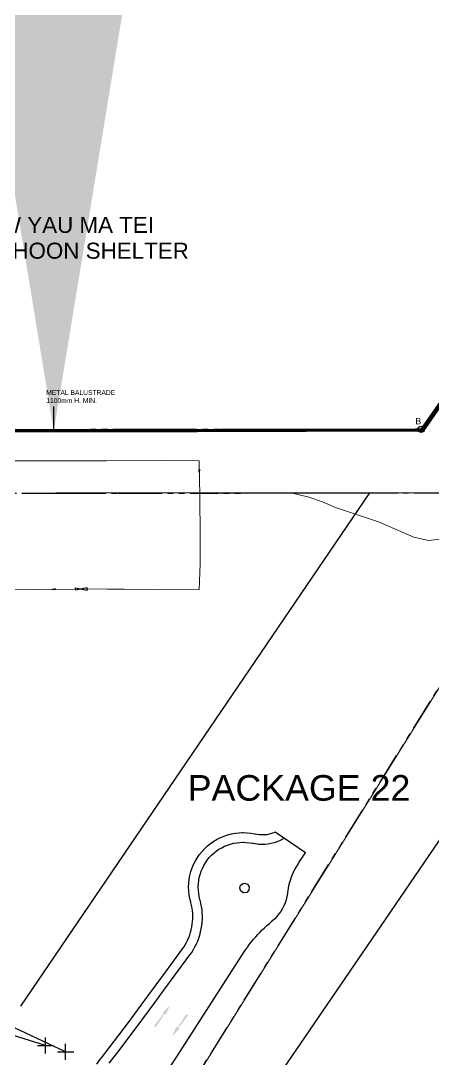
# Model space of a CAD drawing. Header units: millimetres. Extents: x 832508 to 836017, y 816085 to 819654.
# Drawn here: x 834115 to 834243.8, y 818075.2 to 818399.5 of the extents above; entities that cross this region are included whole.
import ezdxf

# ---------------------------------------------------------------- set-up
doc = ezdxf.new("R2010")
doc.units = ezdxf.units.MM
doc.header["$LTSCALE"] = 10
doc.linetypes.add('HIDDEN', pattern=[9.525, 6.35, -3.175])
doc.linetypes.add('PHANTOM', pattern=[2.5, 1.25, -0.25, 0.25, -0.25, 0.25, -0.25])
for name, color, linetype in [('+C228', 228, 'Continuous'), ('BLOCK PLAN BOUNDARY(OFF)', 7, 'Continuous'), ('DLN030_1', 1, 'Continuous'), ('DLN030_2', 1, 'Continuous'), ('DLN040__', 7, 'Continuous'), ('DLN040__PACKAGE', 3, 'Continuous'), ('DLN910(1-500)', 7, 'Continuous'), ('DLN914(1-500)', 3, 'PHANTOM'), ('DLN956__', 4, 'Continuous'), ('EXISTING FENCE', 1, 'FENCELINE3'), ('FENCE', 6, 'FENCELINE3'), ('GA', 1, 'Continuous')]:
    doc.layers.add(name, color=color, linetype=linetype)
for name, color, linetype, lineweight in [('DLN_140', 1, 'Continuous', 5), ('Level 42', 7, 'Continuous', 0), ('MMH065__', 7, 'Continuous', 0)]:
    doc.layers.add(name, color=color, linetype=linetype, lineweight=lineweight)
doc.styles.get("Standard").update_dxf_attribs({"font": 'arial.ttf'})
doc.styles.add('SWIS721 LT', font='swiss.ttf')
doc.linetypes.add('B1_BDYF', pattern='A,2.5,-0.5,[130,ltypeshp.shx,S=0.5,R=0,X=0,Y=0],-0.5', length=3.5)
doc.linetypes.add('FENCELINE3', pattern='A,1.25,-0.25,[130,ltypeshp.shx,S=0.125,R=0,X=0,Y=0],-0.25', length=1.75)
doc.dimstyles.new('ISO-25', dxfattribs={"dimtxt": 2.5, "dimasz": 2.5, "dimexe": 1.25, "dimexo": 0.625, "dimtad": 1, "dimdec": 3, "dimdsep": 46, "dimtxsty": 'Standard', "dimcen": 2.5, "dimadec": 4, "dimazin": 0, "dimtfac": 1, "dimtdec": 3, "dimtmove": 2, "dimatfit": 3, "dimfxl": 0, "dimarcsym": 0})

# ---------------------------------------------------------------- blocks, each defined once
blk = doc.blocks.new('seawall')
at = {"layer": 'DLN956__', "color": 1, "linetype": 'Continuous', "lineweight": 30}
blk.add_line((834093.76, 818271.82), (834150, 818271.83), dxfattribs=at)
at = {"layer": 'DLN956__', "color": 6, "linetype": 'Continuous', "lineweight": 30, "flags": 128}
for points in [[(834300.45, 818357.62), (834288.15, 818339.79), (834285.68, 818336.21), (834263.61, 818304.85), (834240.65, 818271.75), (834238.18, 818271.74), (834170.01, 818271.53), (834150, 818271.53), (834093.76, 818271.52)], [(834300.69, 818357.44), (834288.4, 818339.62), (834285.92, 818336.04), (834263.85, 818304.68), (834240.8, 818271.45), (834238.18, 818271.44), (834170.01, 818271.23), (834150, 818271.23), (834093.76, 818271.22)]]:
    blk.add_lwpolyline(points, dxfattribs=at)
at = {"layer": 'DLN956__', "color": 1, "linetype": 'Continuous', "lineweight": 30, "flags": 128}
for points in [[(834238.18, 818272.04), (834240.49, 818272.05), (834263.36, 818305.02), (834285.43, 818336.38), (834287.9, 818339.97), (834300.21, 818357.8), (834301.33, 818359.42)], [(834150, 818271.83), (834170.01, 818271.83), (834238.18, 818272.04)]]:
    blk.add_lwpolyline(points, dxfattribs=at)
blk = doc.blocks.new('*D34')
at = {"layer": 'Defpoints', "color": 0}
for p in [(833976.91, 818125.28), (834122.68, 818079.48)]:
    blk.add_point(p, dxfattribs=at)
at = {"layer": 'DLN030_1', "color": 0, "linetype": 'Continuous', "lineweight": -2}
for p, q in [((833975.48, 818125.73), (833974.05, 818126.18)), ((834122.68, 818079.48), (833976.91, 818125.28))]:
    blk.add_line(p, q, dxfattribs=at)
at = {"layer": 'DLN030_1', "color": 0}
blk.add_solid([(833975.56, 818125.97), (833975.41, 818125.5), (833976.91, 818125.28)], dxfattribs=at)
at = {"layer": 'DLN030_1', "color": 0, "insert": (834001.61, 818119.85), "char_height": 2.5, "attachment_point": 5, "rotation": 342.5565}
blk.add_mtext('R152.8', dxfattribs=at)
blk = doc.blocks.new('*D35')
at = {"layer": 'Defpoints', "color": 0}
for p in [(833963.89, 818154.55), (834128.99, 818077.51)]:
    blk.add_point(p, dxfattribs=at)
at = {"layer": 'DLN030_1', "color": 0, "linetype": 'Continuous', "lineweight": -2}
for p, q in [((833962.53, 818155.19), (833961.17, 818155.82)), ((834128.99, 818077.51), (833963.89, 818154.55))]:
    blk.add_line(p, q, dxfattribs=at)
at = {"layer": 'DLN030_1', "color": 0}
blk.add_solid([(833962.63, 818155.41), (833962.42, 818154.96), (833963.89, 818154.55)], dxfattribs=at)
at = {"layer": 'DLN030_1', "color": 0, "insert": (833997.61, 818141.22), "char_height": 2.5, "attachment_point": 5, "rotation": 334.9853}
blk.add_mtext('R182.193', dxfattribs=at)
blk = doc.blocks.new('A$C062625FD')
at = {"layer": 'EXISTING FENCE', "linetype": 'B1_BDYF', "lineweight": 5, "ltscale": 100}
for p, q in [((17.76, 234.98, 4.25), (-7.36, 234.95, 4.24)), ((33.78, 234.98, 4.24), (17.76, 234.98, 4.25)), ((50.88, 235, 4.21), (33.78, 234.98, 4.24)), ((62.65, 234.94, 4.23), (50.88, 235, 4.21)), ((62.72, 232.21, 4.3), (62.65, 234.94, 4.23)), ((63.05, 213.32, 4.27), (62.75, 231.21, 4.27)), ((63.04, 202.67, 4.23), (63.05, 213.32, 4.27)), ((62.7, 194.74, 4.3), (63.04, 202.67, 4.23)), ((33.91, 194.88, 4.25), (39.36, 194.84, 4.23)), ((39.36, 194.84, 4.23), (48.83, 194.7, 4.22)), ((48.83, 194.7, 4.22), (62.7, 194.74, 4.3))]:
    blk.add_line(p, q, dxfattribs=at)
for points, elevation in [([(12.74, 194.76), (-7.38, 194.87), (-7.75, 209.31), (-7.38, 230.96)], 6.08), ([(12.74, 194.76), (23.76, 194.81)], 6.08), ([(27.74, 194.99), (33.91, 194.88)], 4.2)]:
    blk.add_lwpolyline(points, dxfattribs=dict(at, elevation=elevation))
blk = doc.blocks.new('GA')
at = {"layer": 'GA'}
for p, q in [((-0.375, 0), (-0.375, 0.075)), ((-0.375, 0.075), (0.375, -0.075)), ((0.375, 0.075), (-0.375, -0.075)), ((-0.375, 0), (-0.375, -0.075)), ((0.375, 0), (0.375, 0.075)), ((0.375, 0), (0.375, -0.075))]:
    blk.add_line(p, q, dxfattribs=at)
blk = doc.blocks.new('A$C5C4B142F')
at = {"layer": 'GA', "xscale": 1.48701161889587, "yscale": 1.48701161889587, "zscale": 1.48701161889587, "rotation": 5.715708372038625}
blk.add_blockref('GA', (17.28, 194.8, 4.24), dxfattribs=at)
at = {"layer": 'GA', "xscale": 4.845647577543737, "yscale": 4.845647577543737, "zscale": 4.845647577543737}
blk.add_blockref('GA', (25.92, 194.88, 4.2), dxfattribs=at)
blk = doc.blocks.new('A$C7BF910A9')
at = {"layer": 'GA', "ltscale": 5}
for points, elevation in [([(62.83, 231.21), (62.65, 232.21)], 4.28), ([(62.79, 232.21), (62.68, 231.21)], 4.29)]:
    blk.add_lwpolyline(points, dxfattribs=dict(at, elevation=elevation))
at = {"layer": 'GA', "ltscale": 5, "insert": (61.85, 231.8), "char_height": 0.2, "width": 3.2922, "attachment_point": 1}
blk.add_mtext('GATE', dxfattribs=at)
blk = doc.blocks.new('TS1017')
at = {"layer": 'Level 42', "linetype": 'Continuous', "lineweight": 13, "ltscale": 10}
blk.add_hatch(color=7, dxfattribs=at).paths.add_polyline_path([(-4.04, -0.68), (-4.04, -0.16), (-10.31, -0.42), (-10.31, 0.42), (-4.04, 0.16), (-4.04, 0.68), (0, 0)])

msp = doc.modelspace()

# ---------------------------------------------------------------- hatches: boundary and pattern name
at = {"layer": '+C228'}
h = msp.add_hatch(color=256, dxfattribs=at)
h.dxf.hatch_style = 1
h.paths.add_polyline_path([(834300.4535, 818357.6171), (834288.1508, 818339.7947), (834285.6758, 818336.2093), (834263.6053, 818304.8477), (834240.6456, 818271.7513), (834238.1789, 818271.7435), (834170.0122, 818271.5301), (834150, 818271.5275), (834093.7615, 818271.5203), (834008.1861, 818271.6471), (834008.1819, 818269.0538), (834011.2263, 818265.2481), (834011.1226, 818262.7452), (834013.3243, 818257.1935), (834011.4812, 818249.939), (834010.1275, 818232.6213), (834010.0232, 818226.3754), (834010.0438, 818226.0902), (834010.0668, 818225.7923), (834010.091, 818225.4941), (834010.1161, 818225.1956), (834010.1418, 818224.8967), (834010.1677, 818224.5977), (834010.1935, 818224.2982), (834010.2189, 818223.9984), (834010.2436, 818223.6983), (834010.2673, 818223.3979), (834010.2895, 818223.0971), (834010.3101, 818222.7959), (834010.3287, 818222.4944), (834010.3448, 818222.1925), (834010.3583, 818221.8902), (834010.3688, 818221.5876), (834010.376, 818221.2851), (834010.3805, 818220.9833), (834010.3834, 818220.6819), (834010.3846, 818220.3803), (834010.3842, 818220.0786), (834010.3822, 818219.7768), (834010.3785, 818219.4749), (834010.3732, 818219.173), (834010.3663, 818218.8711), (834010.3578, 818218.5693), (834010.3476, 818218.2675), (834010.3358, 818217.9657), (834010.3223, 818217.6641), (834010.3073, 818217.3626), (834010.2906, 818217.0613), (834010.2722, 818216.7601), (834010.2523, 818216.4592), (834010.2307, 818216.1585), (834010.2075, 818215.858), (834010.1826, 818215.5575), (834010.1557, 818215.257), (834010.127, 818214.9565), (834010.0964, 818214.6561), (834010.064, 818214.3558), (834010.0297, 818214.0556), (834009.9937, 818213.7557), (834009.9558, 818213.4559), (834009.9161, 818213.1563), (834009.8746, 818212.857), (834009.8314, 818212.558), (834009.7864, 818212.2593), (834009.7397, 818211.961), (834009.6913, 818211.663), (834009.6411, 818211.3655), (834009.5893, 818211.0684), (834009.5359, 818210.7726), (834009.4824, 818210.4774), (834009.4295, 818210.1814), (834009.3766, 818209.8844), (834009.3232, 818209.5864), (834009.2688, 818209.2876), (834009.2129, 818208.9885), (834009.155, 818208.6892), (834009.0945, 818208.3901), (834009.031, 818208.0915), (834008.9638, 818207.7936), (834008.8926, 818207.4967), (834008.8167, 818207.2012), (834008.7356, 818206.9072), (834008.6488, 818206.615), (834008.5558, 818206.3251), (834008.456, 818206.0375), (834008.3484, 818205.7517), (834008.2299, 818205.4676), (834008.0995, 818205.1872), (834007.9586, 818204.9114), (834007.8084, 818204.6403), (834007.6499, 818204.3736), (834007.4841, 818204.1113), (834007.3119, 818203.8533), (834007.1344, 818203.5994), (834006.9525, 818203.3495), (834006.7673, 818203.1036), (834006.5796, 818202.8616), (834006.3906, 818202.6234), (834006.2009, 818202.3887), (834006.0099, 818202.1557), (834005.8174, 818201.9241), (834005.6235, 818201.6936), (834005.4283, 818201.4643), (834005.2319, 818201.2361), (834005.0343, 818201.0089), (834004.8357, 818200.7826), (834004.6361, 818200.5571), (834004.4357, 818200.3325), (834004.2345, 818200.1086), (834004.0327, 818199.8853), (834003.8302, 818199.6627), (834003.6273, 818199.4405), (834003.4239, 818199.2188), (834003.2203, 818198.9974), (834003.0165, 818198.7765), (834002.8124, 818198.5556), (834002.6083, 818198.335), (834002.4043, 818198.1144), (834002.2004, 818197.8938), (834001.9968, 818197.6734), (834001.7935, 818197.4527), (834001.5906, 818197.2319), (834001.3882, 818197.0108), (834001.1863, 818196.7894), (834000.9852, 818196.5676), (834000.7848, 818196.3454), (834000.5853, 818196.1226), (834000.3861, 818195.8988), (834000.187, 818195.6747), (833999.9878, 818195.4505), (833999.7886, 818195.2262), (833999.5894, 818195.0019), (833999.3902, 818194.7776), (833999.1911, 818194.5533), (833998.992, 818194.3289), (833998.7929, 818194.1045), (833998.5938, 818193.8801), (833998.3948, 818193.6557), (833998.1957, 818193.4313), (833997.9967, 818193.2069), (833997.7977, 818192.9824), (833997.5987, 818192.7579), (833997.3997, 818192.5334), (833997.2008, 818192.3089), (833997.0018, 818192.0844), (833996.8029, 818191.8599), (833996.604, 818191.6353), (833996.405, 818191.4108), (833996.2061, 818191.1862), (833996.0073, 818190.9616), (833995.8084, 818190.7371), (833995.6095, 818190.5125), (833995.4107, 818190.2879), (833995.2118, 818190.0632), (833995.013, 818189.8386), (833994.8141, 818189.614), (833994.6153, 818189.3894), (833994.4165, 818189.1647), (833994.2177, 818188.9401), (833994.0188, 818188.7154), (833993.82, 818188.4908), (833993.6212, 818188.2661), (833993.4224, 818188.0414), (833993.2236, 818187.8168), (833993.0248, 818187.5921), (833992.826, 818187.3674), (833992.6272, 818187.1427), (833992.4284, 818186.9181), (833992.2296, 818186.6934), (833992.0308, 818186.4687), (833991.832, 818186.2441), (833991.6332, 818186.0194), (833991.4344, 818185.7947), (833991.2355, 818185.5701), (833991.0367, 818185.3454), (833990.8379, 818185.1208), (833990.639, 818184.8961), (833990.4402, 818184.6715), (833990.2413, 818184.4468), (833990.0425, 818184.2222), (833989.8436, 818183.9976), (833989.6447, 818183.7729), (833989.4458, 818183.5483), (833989.2469, 818183.3237), (833988.8556, 818182.882), (833984.5697, 818177.4297), (833980.5449, 818171.7799), (833976.7911, 818165.9465), (833973.3168, 818159.9424), (833970.1296, 818153.781), (833967.2368, 818147.4762), (833964.6447, 818141.0418), (833962.3588, 818134.4915), (833960.2891, 818127.6726), (833950.2652, 818085.1279), (833950.1975, 818081.6647), (833950.123, 817999.924), (833950.4404, 817900.001), (833950.599, 817850.063), (833959.9543, 817834.2542), (833969.2181, 817820.9178), (833980.5466, 817806.8718), (833992.8344, 817793.6565), (834006.0183, 817781.3349), (834020.0334, 817769.9677), (834034.8049, 817759.615), (834046.3365, 817753.4172), (834052.3324, 817749.9396), (834068.3747, 817749.5804), (834075.4253, 817755.7801), (834080.5509, 817754.78), (834087.6856, 817752.7242), (834095.2944, 817751.9996), (834102.0818, 817751.2118), (834114.311, 817749.8799), (834129.0764, 817749.0327), (834157.3483, 817749.1685), (834176.4243, 817749.2664), (834207.5331, 817749.462), (834225.5339, 817749.5599), (834251.0651, 817749.5599), (834293.6577, 817750.1881), (834306.7184, 817751.6323), (834314.8141, 817753.4037), (834321.5904, 817754.9981), (834328.3331, 817756.4639), (834333.6475, 817766.4039), (834337.5353, 817773.9801), (834341.724, 817781.41), (834347.9026, 817792.1728), (834353.0874, 817801.2461), (834356.2212, 817806.2202), (834356.2537, 817806.2718), (834356.0323, 817806.4833), (834355.9673, 817806.3802), (834352.8301, 817801.4005), (834347.6423, 817792.3219), (834341.4633, 817781.5584), (834337.2711, 817774.1223), (834333.3818, 817766.5431), (834328.1339, 817756.7276), (834321.5241, 817755.2907), (834314.7477, 817753.6963), (834306.6697, 817751.9287), (834293.639, 817750.4878), (834251.0629, 817749.8599), (834225.5331, 817749.8599), (834207.5312, 817749.762), (834176.4226, 817749.5664), (834157.3469, 817749.4685), (834129.0843, 817749.3327), (834114.3358, 817750.1789), (834102.1153, 817751.5099), (834095.3259, 817752.2979), (834087.7418, 817753.0202), (834080.6213, 817755.0719), (834075.338, 817756.1028), (834068.2645, 817749.883), (834052.4162, 817750.2378), (834046.4828, 817753.6791), (834034.9626, 817759.8708), (834020.2142, 817770.2074), (834006.2155, 817781.5613), (833993.0469, 817793.8685), (833980.7734, 817807.0684), (833969.4584, 817821.0978), (833960.2069, 817834.4164), (833950.8988, 817850.1456), (833950.7404, 817900.0019), (833950.423, 817999.9243), (833950.4975, 818081.6616), (833950.5645, 818085.0902), (833960.5789, 818127.5946), (833962.6441, 818134.3984), (833964.9256, 818140.9363), (833967.5124, 818147.3575), (833970.3994, 818153.6495), (833973.58, 818159.7983), (833977.0472, 818165.7901), (833980.7933, 818171.6116), (833984.8099, 818177.2499), (833989.086, 818182.6897), (833989.4715, 818183.1248), (833989.6704, 818183.3495), (833989.8693, 818183.5741), (833990.0682, 818183.7987), (833990.2671, 818184.0233), (833990.466, 818184.248), (833990.6648, 818184.4726), (833990.8637, 818184.6973), (833991.0625, 818184.9219), (833991.2614, 818185.1466), (833991.4602, 818185.3712), (833991.659, 818185.5959), (833991.8578, 818185.8206), (833992.0566, 818186.0453), (833992.2555, 818186.2699), (833992.4543, 818186.4946), (833992.6531, 818186.7193), (833992.8519, 818186.9439), (833993.0507, 818187.1686), (833993.2495, 818187.3933), (833993.4483, 818187.618), (833993.6471, 818187.8426), (833993.8459, 818188.0673), (833994.0447, 818188.2919), (833994.2435, 818188.5166), (833994.4423, 818188.7412), (833994.6411, 818188.9659), (833994.8399, 818189.1905), (833995.0388, 818189.4151), (833995.2376, 818189.6398), (833995.4364, 818189.8644), (833995.6353, 818190.089), (833995.8341, 818190.3136), (833996.033, 818190.5382), (833996.2319, 818190.7628), (833996.4307, 818190.9873), (833996.6296, 818191.2119), (833996.8285, 818191.4364), (833997.0274, 818191.6609), (833997.2263, 818191.8855), (833997.4253, 818192.11), (833997.6242, 818192.3345), (833997.8232, 818192.5589), (833998.0222, 818192.7834), (833998.2212, 818193.0078), (833998.4202, 818193.2323), (833998.6192, 818193.4567), (833998.8182, 818193.6811), (833999.0173, 818193.9054), (833999.2164, 818194.1298), (833999.4155, 818194.3541), (833999.6146, 818194.5784), (833999.8137, 818194.8027), (834000.0129, 818195.027), (834000.2121, 818195.2512), (834000.4113, 818195.4755), (834000.6103, 818195.6994), (834000.809, 818195.9228), (834001.0079, 818196.1449), (834001.2077, 818196.3664), (834001.4083, 818196.5876), (834001.6096, 818196.8084), (834001.8117, 818197.0291), (834002.0143, 818197.2496), (834002.2173, 818197.47), (834002.4207, 818197.6902), (834002.6245, 818197.9107), (834002.8286, 818198.1313), (834003.0328, 818198.352), (834003.237, 818198.5731), (834003.4409, 818198.7942), (834003.6449, 818199.0158), (834003.8486, 818199.2379), (834004.052, 818199.4606), (834004.2549, 818199.6838), (834004.4574, 818199.9077), (834004.6592, 818200.1324), (834004.8604, 818200.3579), (834005.0607, 818200.5842), (834005.2602, 818200.8115), (834005.4588, 818201.0398), (834005.6562, 818201.2692), (834005.8525, 818201.4998), (834006.0476, 818201.7316), (834006.2413, 818201.9648), (834006.4335, 818202.1993), (834006.6248, 818202.4359), (834006.8157, 818202.6765), (834007.0056, 818202.9215), (834007.1936, 818203.171), (834007.3786, 818203.4251), (834007.5596, 818203.684), (834007.7356, 818203.9479), (834007.9057, 818204.2168), (834008.0687, 818204.4909), (834008.2235, 818204.7705), (834008.3692, 818205.0556), (834008.5045, 818205.3466), (834008.6273, 818205.6411), (834008.7381, 818205.9355), (834008.8404, 818206.23), (834008.9355, 818206.5265), (834009.024, 818206.8246), (834009.1066, 818207.124), (834009.1837, 818207.4244), (834009.256, 818207.7256), (834009.324, 818208.0273), (834009.3883, 818208.3292), (834009.4493, 818208.631), (834009.5077, 818208.9324), (834009.5639, 818209.2332), (834009.6185, 818209.5331), (834009.6719, 818209.8317), (834009.7248, 818210.1287), (834009.7776, 818210.4242), (834009.8311, 818210.7193), (834009.8847, 818211.0159), (834009.9368, 818211.3148), (834009.9873, 818211.614), (834010.036, 818211.9137), (834010.083, 818212.2138), (834010.1282, 818212.5142), (834010.1717, 818212.815), (834010.2134, 818213.116), (834010.2533, 818213.4174), (834010.2914, 818213.7189), (834010.3277, 818214.0207), (834010.3622, 818214.3227), (834010.3948, 818214.6248), (834010.4256, 818214.927), (834010.4545, 818215.2293), (834010.4815, 818215.5317), (834010.5066, 818215.834), (834010.5299, 818216.1362), (834010.5516, 818216.4385), (834010.5716, 818216.7411), (834010.5901, 818217.0439), (834010.6068, 818217.3468), (834010.622, 818217.65), (834010.6355, 818217.9532), (834010.6474, 818218.2566), (834010.6576, 818218.56), (834010.6662, 818218.8635), (834010.6732, 818219.167), (834010.6785, 818219.4705), (834010.6822, 818219.7739), (834010.6842, 818220.0774), (834010.6846, 818220.3807), (834010.6834, 818220.6839), (834010.6805, 818220.987), (834010.6759, 818221.2909), (834010.6687, 818221.5963), (834010.6581, 818221.9021), (834010.6445, 818222.2072), (834010.6282, 818222.5116), (834010.6095, 818222.8153), (834010.5888, 818223.1184), (834010.5664, 818223.4207), (834010.5427, 818223.7224), (834010.5179, 818224.0234), (834010.4924, 818224.3238), (834010.4666, 818224.6236), (834010.4407, 818224.9223), (834010.4151, 818225.221), (834010.39, 818225.5188), (834010.3659, 818225.816), (834010.343, 818226.1126), (834010.3234, 818226.3837), (834010.4273, 818232.6071), (834011.7783, 818249.89), (834013.639, 818257.2138), (834011.425, 818262.7965), (834011.5307, 818265.3478), (834008.4821, 818269.1588), (834008.4856, 818271.3467), (834093.7613, 818271.2203), (834150.0001, 818271.2275), (834170.0127, 818271.2301), (834238.1798, 818271.4435), (834240.803, 818271.4518), (834263.8512, 818304.6759), (834285.9219, 818336.0378), (834288.3977, 818339.6243), (834300.6947, 818357.4384)])

# ---------------------------------------------------------------- linework, layer by layer
at = {"layer": '+C228', "lineweight": 30, "flags": 128}
msp.add_lwpolyline([(834093.7613, 818271.2203), (834150.0001, 818271.2275), (834170.0127, 818271.2301), (834238.1798, 818271.4435), (834240.803, 818271.4518), (834263.8512, 818304.6759), (834285.9219, 818336.0378), (834288.3977, 818339.6243), (834300.6947, 818357.4384), (834300.4535, 818357.6171), (834288.1508, 818339.7947), (834285.6758, 818336.2093), (834263.6053, 818304.8477), (834240.6456, 818271.7513), (834238.1789, 818271.7435), (834170.0122, 818271.5301), (834150, 818271.5275), (834093.7615, 818271.5203)], dxfattribs=at)
at = {"color": 2}
msp.add_lwpolyline([(834284.4918, 818215.4096), (834279.6106, 818206.3221), (834279.4493, 818200.6142), (834279.2879, 818194.9063), (834278.8907, 818193.2362), (834278.5873, 818192.3581), (834278.1232, 818191.2938), (834277.1279, 818189.5905), (834227.3861, 818116.8644), (834195.2113, 818069.8225), (834177.6443, 818044.1383), (834172.6363, 818037.9596), (834194.5149, 818019.3591), (834221.4589, 818046.0388), (834243.6936, 818068.0554), (834333.6916, 818157.1704), (834338.3222, 818160.8411, -0.06367232), (834346.4166, 818162.2086)], format="xyb", dxfattribs=at)
at = {"layer": 'BLOCK PLAN BOUNDARY(OFF)', "color": 3, "linetype": 'PHANTOM', "ltscale": 1000}
msp.add_line((834114.9667, 818091.7268), (834224.0321, 818252.0425), dxfattribs=at)
at = {"layer": 'BLOCK PLAN BOUNDARY(OFF)', "color": 3, "linetype": 'PHANTOM', "ltscale": 0.8}
msp.add_lwpolyline([(834214.8651, 818010.6639, -0.2331059), (834183.152, 818006.0653), (834181.6763, 818004.3432, -0.21030904), (834159.0333, 818025.7017), (834160.5504, 818027.4712, -0.2356603), (834163.6013, 818059.6811), (834256.7729, 818209.1734, 0.05104212), (834288.6802, 818274.8767, -0.41748889), (834310.6637, 818284.3085, 0.31787338), (834323.4176, 818289.19), (834338.762, 818312.109, 0.41493582), (834337.9428, 818316.2167), (834332.1909, 818320.0444), (834365.9494, 818370.5048), (834344.0051, 818385.7071)], format="xyb", dxfattribs=at)
msp.add_lwpolyline([(834163.6013, 818059.6811), (834256.7729, 818209.1734)], dxfattribs=at)
at = {"layer": 'DLN030_1'}
for p, q in [((834122.6843, 818076.9801), (834122.6843, 818081.9801)), ((834120.1843, 818079.4801), (834125.1843, 818079.4801)), ((834128.9901, 818075.0131), (834128.9901, 818080.0131)), ((834126.4901, 818077.5131), (834131.4901, 818077.5131))]:
    msp.add_line(p, q, dxfattribs=at)
at = {"layer": 'DLN910(1-500)'}
msp.add_circle((834240.006, 818271.909), 1, dxfattribs=at)
at = {"layer": 'DLN914(1-500)', "color": 5, "ltscale": 10}
msp.add_lwpolyline([(834003.513, 818271.667), (834240.006, 818271.909), (834328.819, 818399.503), (834345.544, 818387.917), (834250.936, 818252.057), (834045.337, 818251.946)], dxfattribs=at)
at = {"layer": 'DLN914(1-500)', "color": 6, "ltscale": 0.7}
msp.add_lwpolyline([(834045.337, 818251.946), (834250.936, 818252.057), (834345.544, 818387.917), (834328.819, 818399.503), (834240.006, 818271.909), (834003.513, 818271.667)], dxfattribs=at)
at = {"layer": 'DLN914(1-500)', "color": 3, "ltscale": 5}
msp.add_lwpolyline([(834045.337, 818251.946), (834250.936, 818252.057), (834345.544, 818387.917), (834328.819, 818399.503), (834240.006, 818271.909), (834003.513, 818271.667)], dxfattribs=at)
at = {"layer": 'DLN_140', "color": 6, "linetype": 'HIDDEN', "ltscale": 200}
msp.add_lwpolyline([(834163.6013, 818059.6811), (834256.7729, 818209.1734)], dxfattribs=at)
at = {"layer": 'FENCE', "color": 6, "linetype": 'B1_BDYF', "lineweight": 5, "ltscale": 0.075}
for points in [[(834213.277, 818247.5371), (834209.1701, 818249.2603), (834204.9494, 818250.6822), (834200.637, 818251.7953), (834199.3551, 818252.0289)], [(834250.6608, 818238.0989), (834242.3207, 818237.1356), (834237.7185, 818238.2505), (834226.6802, 818242.9804), (834213.277, 818247.5371)]]:
    msp.add_lwpolyline(points, dxfattribs=at)
at = {"layer": 'MMH065__', "color": 7, "linetype": 'Continuous', "lineweight": 30}
for p, q in [((834184.1033, 818145.9454, 6), (834184.4, 818145.948, 6)), ((834203.9108, 818139.6252, 6), (834194.4546, 818146.1132, 6)), ((834175.2557, 818139.549, 6), (834176.0356, 818140.1746, 6)), ((834176.0356, 818140.1746, 6), (834176.8581, 818140.7429, 6)), ((834176.8581, 818140.7429, 6), (834177.7191, 818141.2511, 6)), ((834177.7191, 818141.2511, 6), (834178.6142, 818141.6965, 6)), ((834178.6142, 818141.6965, 6), (834179.5388, 818142.0769, 6)), ((834179.5388, 818142.0769, 6), (834180.4882, 818142.3904, 6)), ((834180.4882, 818142.3904, 6), (834181.4575, 818142.6353, 6)), ((834181.4575, 818142.6353, 6), (834182.4418, 818142.8104, 6)), ((834182.4418, 818142.8104, 6), (834183.4362, 818142.9148, 6)), ((834183.4362, 818142.9148, 6), (834184.1557, 818142.9459, 6)), ((834184.1557, 818142.9459, 6), (834184.4, 818142.948, 6)), ((834184.4, 818142.948, 6), (834185.3992, 818142.9123, 6)), ((834185.3992, 818142.9123, 6), (834186.3932, 818142.8054, 6)), ((834186.3932, 818142.8054, 6), (834187.3771, 818142.6278, 6)), ((834187.3771, 818142.6278, 6), (834187.6938, 818142.555, 6)), ((834172.6386, 818136.542, 6), (834173.2105, 818137.362, 6)), ((834173.2105, 818137.362, 6), (834173.8396, 818138.1391, 6)), ((834173.8396, 818138.1391, 6), (834174.5224, 818138.8694, 6)), ((834174.5224, 818138.8694, 6), (834175.2557, 818139.549, 6)), ((834170.9751, 818132.9193, 6), (834171.2927, 818133.8673, 6)), ((834171.2927, 818133.8673, 6), (834171.6772, 818134.7901, 6)), ((834171.6772, 818134.7901, 6), (834172.1266, 818135.6832, 6)), ((834172.1266, 818135.6832, 6), (834172.6386, 818136.542, 6)), ((834170.4376, 818129.9736, 6), (834170.5464, 818130.9675, 6)), ((834170.5464, 818130.9675, 6), (834170.7259, 818131.951, 6)), ((834170.7259, 818131.951, 6), (834170.9751, 818132.9193, 6)), ((834170.4, 818128.9746, 6), (834170.4376, 818129.9736, 6)), ((834170.4338, 818127.9753, 6), (834170.4, 818128.9746, 6)), ((834170.5389, 818126.9811, 6), (834170.4338, 818127.9753, 6)), ((834170.7146, 818125.9969, 6), (834170.5389, 818126.9811, 6)), ((834198.2561, 818126.946, 6), (834198.0779, 818125.9623, 6)), ((834198.3086, 818127.3504, 6), (834198.2561, 818126.946, 6)), ((834170.9364, 818125.1099, 6), (834170.7146, 818125.9969, 6)), ((834197.5135, 818124.0453, 6), (834197.1302, 818123.1219, 6)), ((834197.83, 818124.9937, 6), (834197.5135, 818124.0453, 6)), ((834198.0779, 818125.9623, 6), (834197.83, 818124.9937, 6)), ((834195.6001, 818120.5481, 6), (834194.9721, 818119.7702, 6)), ((834196.171, 818121.3689, 6), (834195.6001, 818120.5481, 6)), ((834196.6819, 818122.2283, 6), (834196.171, 818121.3689, 6)), ((834197.1302, 818123.1219, 6), (834196.6819, 818122.2283, 6)), ((834193.5577, 818118.3586, 6), (834193.2032, 818118.062, 6)), ((834194.2901, 818119.0391, 6), (834193.5577, 818118.3586, 6)), ((834194.9721, 818119.7702, 6), (834194.2901, 818119.0391, 6))]:
    msp.add_line(p, q, dxfattribs=at)
at = {"layer": 'MMH065__', "color": 7, "linetype": 'Continuous', "lineweight": 30, "elevation": 6, "flags": 128}
for points in [[(834168.0513, 818124.2875), (834167.782, 818125.3645), (834167.5686, 818126.5596), (834167.4411, 818127.7669), (834167.4, 818128.9802), (834167.4457, 818130.1934), (834167.5778, 818131.4002), (834167.7957, 818132.5945), (834168.0983, 818133.7703), (834168.484, 818134.9214), (834168.9509, 818136.042), (834169.4966, 818137.1265), (834170.1183, 818138.1693), (834170.8128, 818139.165), (834171.5766, 818140.1087), (834172.4058, 818140.9954), (834173.2962, 818141.8207), (834174.2432, 818142.5803), (834175.242, 818143.2704), (834176.2875, 818143.8875), (834177.3744, 818144.4283), (834178.4971, 818144.8903), (834179.6499, 818145.2709), (834180.827, 818145.5683), (834182.0222, 818145.7809), (834183.2296, 818145.9077), (834184.1033, 818145.9454)], [(834184.4, 818145.948), (834185.6133, 818145.9047), (834186.8203, 818145.7748), (834188.015, 818145.5592), (834188.3997, 818145.4708)], [(834197.1754, 818144.2464), (834196.8732, 818144.0397), (834196.004, 818143.546), (834195.0966, 818143.1263), (834194.1575, 818142.7836), (834193.193, 818142.5203), (834192.2101, 818142.3382), (834191.2153, 818142.2385), (834190.2158, 818142.2219), (834189.2183, 818142.2887), (834188.2298, 818142.4382), (834187.6938, 818142.555)], [(834194.4383, 818146.1243), (834193.9517, 818145.8993), (834193.2474, 818145.6423), (834192.5241, 818145.4448), (834191.7868, 818145.3082), (834191.0408, 818145.2334), (834190.2911, 818145.221), (834189.543, 818145.271), (834188.8017, 818145.3832), (834188.3997, 818145.4708)], [(834201.6864, 818136.3832), (834201.8686, 818136.6488), (834203.9108, 818139.6252)], [(834201.6864, 818136.3832), (834201.5063, 818136.1161), (834200.9749, 818135.2691), (834200.4866, 818134.3965), (834200.0425, 818133.5007), (834199.6437, 818132.5837), (834199.2912, 818131.648), (834198.986, 818130.6959), (834198.7287, 818129.7296), (834198.52, 818128.7518), (834198.3605, 818127.7647), (834198.3086, 818127.3504)], [(834184.8529, 818130.1378), (834185.7805, 818129.8166), (834186.3109, 818128.9906), (834186.2169, 818128.0136), (834185.5389, 818127.3038), (834184.5671, 818127.1653), (834183.7177, 818127.6573), (834183.3545, 818128.5692), (834183.633, 818129.5105), (834184.4338, 818130.078), (834184.8268, 818130.1375)], [(834165.3885, 818109.5426), (834165.862, 818110.219), (834166.3145, 818110.9384), (834166.7305, 818111.6796), (834167.1089, 818112.4406), (834167.4489, 818113.2195), (834167.7494, 818114.0145), (834168.0099, 818114.8236), (834168.2296, 818115.6446), (834168.408, 818116.4756), (834168.5446, 818117.3144), (834168.6391, 818118.1591), (834168.6913, 818119.0074), (834168.7011, 818119.8572), (834168.6683, 818120.7065), (834168.5931, 818121.5531), (834168.4758, 818122.3949), (834168.3165, 818123.2297), (834168.1157, 818124.0556), (834168.0513, 818124.2875)], [(834167.8037, 818107.763), (834168.3607, 818108.5587), (834168.8931, 818109.4051), (834169.3825, 818110.2771), (834169.8277, 818111.1724), (834170.2276, 818112.0888), (834170.5812, 818113.0241), (834170.8876, 818113.9759), (834171.1461, 818114.9418), (834171.356, 818115.9194), (834171.5167, 818116.9063), (834171.6279, 818117.9), (834171.6893, 818118.898), (834171.7008, 818119.8979), (834171.6622, 818120.897), (834171.5738, 818121.893), (834171.4357, 818122.8833), (834171.2483, 818123.8655), (834171.0121, 818124.8371), (834170.9364, 818125.1099)], [(834184.9918, 818109.0248), (834185.2749, 818109.447), (834185.8473, 818110.2669), (834186.4401, 818111.0722), (834187.0528, 818111.8625), (834187.6851, 818112.6372), (834188.3366, 818113.3958), (834189.0068, 818114.1379), (834189.6954, 818114.8631), (834190.4019, 818115.5708), (834191.1258, 818116.2606), (834191.8668, 818116.9321), (834192.6243, 818117.5849), (834193.2032, 818118.062)], [(834138.7485, 818073.6241), (834139.8842, 818075.2568), (834140.1738, 818075.6572), (834142.5353, 818078.6974), (834148.5748, 818086.6796), (834154.5097, 818094.7341), (834157.219, 818098.4109), (834160.4446, 818102.7885), (834165.5131, 818109.6671)], [(834142.6226, 818073.9678), (834144.984, 818077.008), (834151.0236, 818084.9902), (834156.9585, 818093.0446), (834159.6678, 818096.7215), (834162.8934, 818101.0991), (834167.8037, 818107.763)], [(834161.0819, 818071.9763), (834163.7932, 818076.1801), (834169.216, 818084.5879), (834174.6387, 818092.9957), (834180.0614, 818101.4035), (834184.9715, 818109.0382)]]:
    msp.add_lwpolyline(points, dxfattribs=at)

# ---------------------------------------------------------------- block references
at = {"layer": 'DLN956__'}
msp.add_blockref('seawall', (0, 0), dxfattribs=at)
at = {"layer": 'EXISTING FENCE'}
for name in ['A$C062625FD', 'A$C5C4B142F']:
    msp.add_blockref(name, (834108.001, 818027.127), dxfattribs=at)
at = {"layer": 'FENCE'}
msp.add_blockref('A$C7BF910A9', (834108.001, 818027.127), dxfattribs=at)
at = {"layer": 'Level 42', "linetype": 'Continuous', "lineweight": 13, "ltscale": 1.666667}
for p, xscale, yscale, zscale, rotation in [((834161.6456, 818092.062, 6), 0.8000000000000002, 0.8000000000000002, 0.8000000000000002, 54.50236698468706), ((834162.1656, 818082.3576, 6), 0.7999999999999993, 0.7999999999999993, 0.7999999999999993, 234.502366984687)]:
    msp.add_blockref('TS1017', p, dxfattribs=dict(at, xscale=xscale, yscale=yscale, zscale=zscale, rotation=rotation))

# ---------------------------------------------------------------- texts
at = {"layer": 'DLN040__', "color": 3, "style": 'SWIS721 LT'}
for s, p in [('NEW YAU MA TEI', (834098.7668, 818333.2525)), ('TYPHOON SHELTER', (834098.7668, 818325.2009))]:
    msp.add_text(s, height=5, dxfattribs=at).set_placement(p)
at = {"layer": 'DLN040__', "style": 'SWIS721 LT'}
for s, p in [('METAL BALUSTRADE', (834122.93, 818282.6515)), ('1100mm H. MIN.', (834122.93, 818280.1515))]:
    msp.add_text(s, height=1.5, dxfattribs=at).set_placement(p)
at = {"layer": 'DLN040__PACKAGE', "color": 3, "style": 'SWIS721 LT'}
msp.add_text('PACKAGE 22', height=8, dxfattribs=at).set_placement((834167.0932, 818155.9267))
at = {"layer": 'DLN910(1-500)', "style": 'SWIS721 LT'}
msp.add_text('B', height=2, dxfattribs=at).set_placement((834238.194, 818273.4646))

# ---------------------------------------------------------------- dimensions: what is measured, and where the dimension line sits
at = {"layer": 'DLN030_1'}
for center, mpoint, picture, middle in [((834128.9901, 818077.5131), (833963.8869, 818154.5535), '*D35', (833997.6067, 818141.215)), ((834122.6843, 818079.4801), (833976.9111, 818125.2841), '*D34', (834001.6067, 818119.8468))]:
    dim = msp.add_radius_dim(center=center, mpoint=mpoint, dimstyle='ISO-25', override={"dimscale": 1000, "dimtxt": 0.0025, "dimasz": 0.0015, "dimfxl": 15, "dimarcsym": 2}, dxfattribs=at)
    dim.commit()
    dim.dimension.update_dxf_attribs({"geometry": picture, "text_midpoint": middle, "dimtype": 164})

# ---------------------------------------------------------------- leaders
at = {"layer": 'DLN030_2'}
msp.add_leader([(834125.2642, 818271.3624), (834125.2642, 818279.0591)], dimstyle='ISO-25', override={"dimscale": 1000, "dimasz": 1.5, "dimfxl": 15, "dimarcsym": 2}, dxfattribs=at)

doc.saveas('drawing.dxf')
